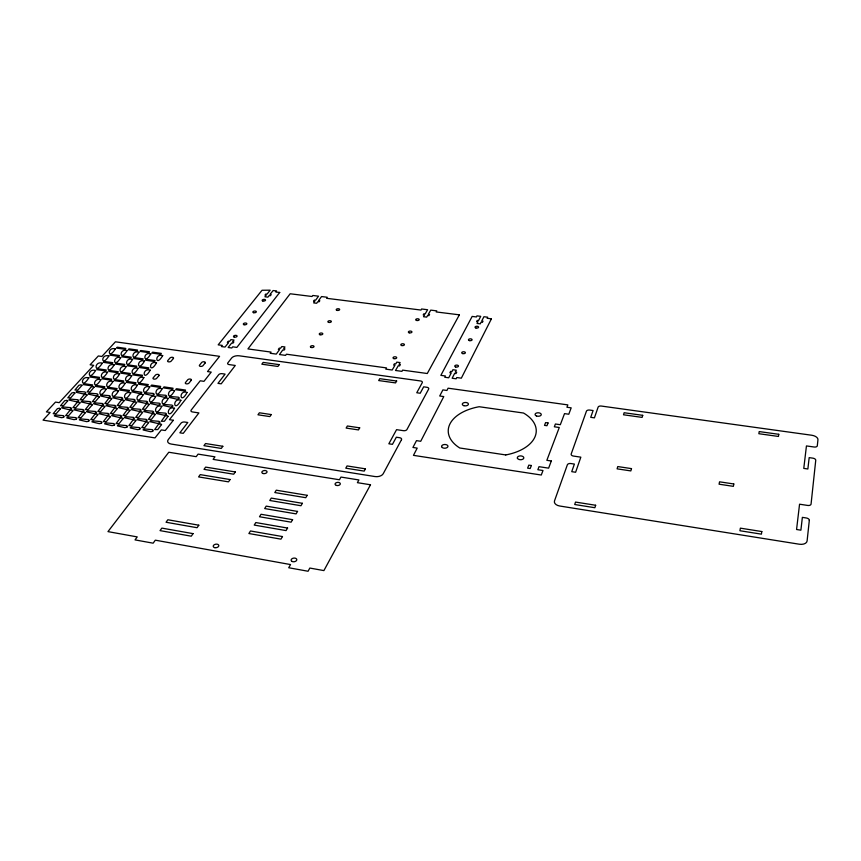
<?xml version="1.0" encoding="UTF-8"?>
<svg xmlns="http://www.w3.org/2000/svg" width="861" height="861" viewBox="0 0 861 861"><rect width="100%" height="100%" fill="white"/><g stroke="black" fill="none" stroke-linecap="round" stroke-linejoin="round"><path stroke-width="1.29" d="M809.318 520.378L807.101 540.956A7.394 4.423 10.4 0 1 799.299 544.217L559.725 506.01A6.813 4.187 2.5 0 1 554.506 500.887L567.356 464.8A2.96 1.754 2.5 0 1 570.843 463.541L574.384 464.068L571.736 471.667L575.622 472.258L580.831 457.169L573.458 456.061A2.906 1.7 2.5 0 1 571.198 453.984L586.438 411.192A2.798 1.561 2.6 0 1 589.72 410.062L593.1 410.536L590.721 417.327L594.413 417.854L598.115 407.145A2.734 1.518 2.8 0 1 601.301 406.048L811.762 435.246A6.662 3.616 8.5 0 1 817.95 439.745L817.304 445.783A3.035 1.657 8.7 0 1 814.119 447.01L806.445 445.933L803.776 468.406L807.866 468.997L809.168 457.632L812.881 458.16A3.078 1.711 9 0 1 815.744 460.291L811.062 504.072A3.218 1.862 9.8 0 1 807.683 505.439L799.557 504.202L796.565 529.504L800.891 530.182L802.366 517.364L806.294 517.978A3.272 1.916 10.1 0 1 809.318 520.378M187.128 392.422C179.938 405.929 178.238 389.42 187.128 392.422M180.896 400.268C173.588 414.001 171.899 397.233 180.896 400.268M174.535 408.265C167.12 422.213 165.441 405.176 174.535 408.265M174.589 390.603C167.26 404.046 165.721 387.622 174.589 390.603M168.089 416.358L164.376 421.255L161.308 421.298L164.957 416.154L167.109 415.637L168.089 416.358M168.261 398.417C160.824 412.075 159.296 395.393 168.261 398.417M161.545 424.581L157.757 429.564L154.668 429.607L158.381 424.365L160.555 423.849L161.545 424.581M161.814 406.37C154.259 420.243 152.741 403.303 161.814 406.37M162.137 388.763C154.679 402.13 153.301 385.803 162.137 388.763M155.271 414.432L151.504 419.307L148.447 419.35L152.16 414.227L154.313 413.71L155.271 414.432M162.697 355.615C155.432 368.034 154.27 352.859 162.697 355.615M155.723 396.534C148.146 410.116 146.779 393.542 155.723 396.534M778.764 434.299L778.452 436.452L758.853 433.718L759.208 431.576L778.764 434.299M148.63 422.611L144.788 427.573L141.71 427.616L145.487 422.407L147.661 421.879L148.63 422.611M761.813 531.549L761.415 534.154L739.922 530.742L740.374 528.148L761.813 531.549M149.179 404.455L145.423 409.223L142.409 409.266L146.101 404.25L148.232 403.744L149.179 404.455M156.519 362.825C149.147 375.439 148.006 360.027 156.519 362.825M149.749 386.933C142.162 400.225 140.935 383.995 149.749 386.933M150.234 370.165C142.754 382.984 141.634 367.335 150.234 370.165M150.793 353.903C143.41 366.259 142.399 351.17 150.793 353.903M142.56 412.473L138.729 417.327L135.683 417.37L139.45 412.268L141.602 411.752L142.56 412.473M143.249 394.661C135.543 408.179 134.338 391.69 143.249 394.661M143.873 377.592C136.275 390.614 135.177 374.729 143.873 377.592M135.823 420.62L131.927 425.549L128.859 425.603L132.691 420.405L134.865 419.888L135.823 420.62M136.619 402.539L132.809 407.296L129.796 407.339L133.552 402.345L135.683 401.85L136.619 402.539M144.54 361.082C137.05 373.631 136.049 358.305 144.54 361.082M137.405 385.136C129.688 398.363 128.612 382.23 137.405 385.136M138.169 368.39C130.571 381.132 129.591 365.57 138.169 368.39M129.903 410.525L126.029 415.357L122.994 415.4L126.815 410.331L128.967 409.814L129.903 410.525M130.818 392.842C122.983 406.274 121.928 389.882 130.818 392.842M138.933 352.224C131.421 364.526 130.549 349.512 138.933 352.224M123.08 418.629L119.13 423.547L116.074 423.59L119.97 418.424L122.144 417.908L123.08 418.629M131.722 375.783C124.006 388.731 123.058 372.931 131.722 375.783M132.594 359.381C124.985 371.866 124.135 356.626 132.594 359.381M124.102 400.677L120.228 405.413L117.236 405.456L121.046 400.483L123.177 399.988L124.102 400.677M125.179 383.296C117.333 396.447 116.418 380.401 125.179 383.296M126.147 366.646C118.42 379.335 117.591 363.859 126.147 366.646M733.809 483.968L733.368 486.347L719.075 484.194L719.548 481.826L733.809 483.968M117.3 408.631L113.361 413.431L110.337 413.484L114.222 408.426L116.364 407.92L117.3 408.631M118.506 390.959C110.542 404.326 109.638 388.031 118.506 390.959M127.127 350.567C119.507 362.793 118.764 347.866 127.127 350.567M110.38 416.692L106.377 421.589L103.331 421.632L107.281 416.487L109.455 415.971L110.38 416.692M119.614 374.018C111.769 386.89 110.972 371.188 119.614 374.018M120.712 357.681C112.974 370.101 112.264 354.947 120.712 357.681M111.704 398.761L107.776 403.465L104.794 403.508L108.658 398.568L110.789 398.073L111.704 398.761M112.985 381.488C105.02 394.575 104.246 378.614 112.985 381.488M104.816 406.672L100.823 411.45L97.81 411.504L101.749 406.467L103.89 405.961L104.816 406.672M114.179 364.924C106.333 377.538 105.645 362.147 114.179 364.924M115.374 348.909C107.647 361.082 107.044 346.23 115.374 348.909M106.226 389.118C98.143 402.41 97.39 386.212 106.226 389.118M107.571 372.253C99.607 385.071 98.95 369.444 107.571 372.253M108.884 355.991C101.038 368.347 100.468 353.279 108.884 355.991M97.81 414.701L93.752 419.565L90.706 419.608L94.721 414.496L96.895 413.98L97.81 414.701M99.338 396.889L95.367 401.57L92.385 401.613L96.314 396.695L98.445 396.2L99.338 396.889M100.866 379.69C92.773 392.713 92.138 376.849 100.866 379.69M92.364 404.756L88.317 409.524L85.314 409.567L89.307 404.562L91.46 404.057L92.364 404.756M102.276 363.202C94.312 375.751 93.763 360.458 102.276 363.202M94.021 387.289L90.061 391.873L87.112 391.916L91.029 387.095L93.128 386.611L94.021 387.289M95.593 370.499C87.499 383.253 86.983 367.712 95.593 370.499M85.271 412.753L81.16 417.596L78.136 417.639L82.204 412.548L84.367 412.032L85.271 412.753M87.047 395.016L83.022 399.676L80.051 399.73L84.034 394.822L86.154 394.338L87.047 395.016M88.801 377.904C80.59 390.851 80.095 375.084 88.801 377.904M79.987 402.851L75.886 407.597L72.894 407.64L76.941 402.657L79.094 402.152L79.987 402.851M81.87 385.47L77.867 390.033L74.929 390.076L78.889 385.276L80.999 384.792L81.87 385.47M72.808 410.805L68.643 415.626L65.619 415.669L69.741 410.611L71.915 410.094L72.808 410.805M74.821 393.165L70.742 397.804L67.782 397.847L71.807 392.971L73.938 392.476L74.821 393.165M67.675 400.957L63.52 405.682L60.539 405.725L64.64 400.763L66.792 400.268L67.675 400.957M60.41 408.878L56.191 413.678L53.178 413.721L57.353 408.674L59.527 408.168L60.41 408.878M631.5 468.621L630.833 470.913L617.089 468.847L617.789 466.565L631.5 468.621M642.726 415.336L642.112 417.391L623.504 414.787L624.15 412.742L642.726 415.336M595.651 505.256L594.876 507.721L574.707 504.514L575.525 502.071L595.651 505.256M551.309 460.99L548.629 468.147L539.018 466.684L537.856 469.719L542.99 470.504L541.278 475.024L413.463 455.351L417.198 448.118L412.936 447.462L416.487 440.638L420.717 441.284L443.77 396.577L439.713 395.995L442.888 389.893L446.924 390.464L448.097 388.193L567.829 404.896L566.936 407.253L571.177 407.845L568.787 414.227L564.525 413.624L560.328 424.71L555.41 424.01L554.344 426.787L559.273 427.497L546.853 460.312L551.309 460.99M531.366 465.51L530.172 468.535L527.621 468.147L528.815 465.123L531.366 465.51M548.048 422.955L546.961 425.721L544.507 425.377L545.605 422.6L548.048 422.955M491.416 318.818L461.335 378.173L456.782 377.548L456.136 378.797L452.143 378.248L454.64 373.405L456.007 373.588L456.707 372.232L455.351 372.049L456.298 370.198L452.908 369.735L451.95 371.586L450.594 371.403L449.883 372.759L451.25 372.942L448.721 377.785L444.75 377.236L445.406 375.988L440.864 375.364L472.162 316.417L476.424 316.956L476.994 315.869L480.729 316.331L478.512 320.583L477.231 320.421L476.596 321.627L477.887 321.788L477.026 323.445L480.255 323.854L481.105 322.197L482.397 322.358L483.021 321.153L481.729 320.992L483.936 316.73L487.681 317.192L487.122 318.279L491.416 318.818M401.474 439.723L383.231 473.711A6.533 3.918 -3.7 0 1 374.965 476.553L171.21 444.061A6.361 3.541 -9.3 0 1 168.25 439.616L181.025 423.171A2.809 1.539 -8.8 0 1 184.728 422.03L187.795 422.503L179.863 432.814L183.253 433.341L198.902 412.925L192.52 411.956A2.766 1.496 -8.4 0 1 191.185 410.084L218.672 374.718A2.648 1.399 -7.3 0 1 222.149 373.685L225.087 374.104L217.962 383.371L221.202 383.834L235.279 365.462L229.177 364.601A2.615 1.356 -7 0 1 227.831 362.911L231.652 358.004A5.758 2.981 -6.8 0 1 239.164 355.797L420.523 380.96A2.615 1.421 -2.2 0 1 422.256 382.693L416.756 392.756L420.2 393.24L423.677 386.837L426.841 387.278A2.691 1.474 -2.1 0 1 428.649 389.075L406.952 429.521A2.798 1.604 -2.8 0 1 403.443 430.683L396.566 429.661L388.838 443.792L392.455 444.341L396.329 437.216L399.633 437.711A2.841 1.647 -2.9 0 1 401.474 439.723M370.499 484.775L323.897 570.595L309.842 568.056L308.055 571.252L288.715 567.743L290.544 564.568L155.314 540.17L153.15 543.183L135.026 539.901L137.233 536.909L107.969 531.624L168.788 452.24L196.2 456.664L198.073 454.113L214.959 456.825L213.13 459.387L339.438 479.76L340.978 477.069L358.908 479.954L357.401 482.666L370.499 484.775M459.376 314.835L427.282 373.513L402.625 370.133L401.926 371.349L395.511 370.478L398.288 365.721L399.612 365.903L400.387 364.569L399.063 364.386L400.117 362.578L396.803 362.137L395.748 363.934L394.413 363.762L393.638 365.086L394.962 365.268L392.175 370.015L385.782 369.143L386.514 367.916L286.422 354.205L285.583 355.378L279.47 354.538L282.774 349.975L284.044 350.147L284.969 348.877L283.7 348.705L284.959 346.961L281.805 346.542L280.535 348.274L279.276 348.102L278.34 349.372L279.61 349.544L276.284 354.097L270.193 353.268L271.054 352.095L247.925 348.92L290.168 293.773L312.037 296.496L312.791 295.474L318.538 296.184L315.61 300.198L314.405 300.048L313.565 301.189L314.771 301.339L313.641 302.9L316.654 303.276L317.795 301.716L319 301.867L319.829 300.726L318.624 300.575L321.54 296.55L327.298 297.271L326.567 298.304L420.986 310.057L421.621 308.991L427.616 309.734L425.162 313.91L423.903 313.748L423.203 314.932L424.473 315.094L423.515 316.719L426.679 317.117L427.626 315.492L428.886 315.653L429.574 314.459L428.315 314.308L430.758 310.121L436.785 310.875L436.172 311.94L459.376 314.835M365.441 468.836L364.181 471.107L345.778 468.18L347.069 465.93L365.441 468.836M396.652 381.025L395.565 382.908L378.679 380.551L379.798 378.679L396.652 381.025M359.694 427.842L358.477 429.919L346.133 428.068L347.381 425.991L359.694 427.842M282.483 536.564L280.934 539.147L248.883 533.529L250.497 530.979L282.483 536.564M287.585 528.051L286.056 530.591L254.232 525.07L255.825 522.562L287.585 528.051M292.6 519.678L291.104 522.175L259.495 516.751L261.055 514.275L292.6 519.678M297.54 511.423L296.066 513.888L264.671 508.56L266.21 506.128L297.54 511.423M302.405 503.308L300.952 505.73L269.773 500.489L271.29 498.099L302.405 503.308M307.194 495.312L305.763 497.701L274.799 492.557L276.284 490.2L307.194 495.312M193.047 533.637L191.293 536.199L160.038 530.624L161.846 528.105L193.047 533.637M198.816 525.199L197.094 527.718L166.055 522.25L167.841 519.764L198.816 525.199M230.081 479.555L228.499 481.859L198.59 476.908L200.226 474.626L230.081 479.555M235.29 471.946L233.729 474.217L204.014 469.353L205.628 467.103L235.29 471.946M271.258 414.571L269.87 416.584L257.966 414.798L259.376 412.785L271.258 414.571M222.838 446.278L221.299 448.43L203.949 445.675L205.521 443.533L222.838 446.278M279.222 364.644L277.92 366.452L261.83 364.203L263.154 362.406L279.222 364.644M279.707 292.471L236.861 347.403L232.707 346.832L231.792 347.995L228.143 347.489L231.684 343.012L232.922 343.184L233.912 341.925L232.674 341.763L234.02 340.052L230.92 339.632L229.575 341.343L228.337 341.171L227.336 342.42L228.574 342.592L225.033 347.058L221.406 346.563L222.321 345.412L218.177 344.852L262.035 290.265L270.182 290.179L267.05 294.128L265.866 293.978L264.973 295.097L266.157 295.248L264.94 296.776L267.9 297.153L269.116 295.614L270.3 295.764L271.183 294.645L269.999 294.494L273.12 290.544L276.564 290.964L275.768 291.976L279.707 292.471M173.33 420.276L165.258 430.522L161.33 429.908L155.002 437.905L43.05 420.136L50.132 412.473L46.397 411.892L55.502 402.087L59.205 402.657L93.698 365.333L90.114 364.806L98.326 355.959L101.889 356.465L115.428 341.806L219.577 356.336L207.512 371.565L211.236 372.103L203.971 381.337L200.215 380.788L169.434 419.673L173.33 420.276M191.217 380.336L189.022 383.07A1.97 1.033 -8.2 0 1 186.428 383.845A1.97 1.033 -8.2 0 1 185.481 382.553L187.687 379.819A1.959 1.022 -8.1 0 1 190.27 379.055A1.959 1.022 -8.1 0 1 191.217 380.336M205.122 363.008L203.013 365.645A1.926 1.001 -7.7 0 1 200.473 366.388A1.926 1.001 -7.7 0 1 199.526 365.15L201.646 362.524A1.916 0.99 -7.6 0 1 204.175 361.781A1.916 0.99 -7.6 0 1 205.122 363.008M158.93 375.644L156.648 378.345A1.959 1.012 -8.9 0 1 154.044 379.109A1.959 1.012 -8.9 0 1 153.161 377.839L155.443 375.138A1.959 1.012 -8.8 0 1 158.037 374.374A1.959 1.012 -8.8 0 1 158.93 375.644M173.362 358.52L171.167 361.125A1.916 0.979 -8.3 0 1 168.627 361.857A1.916 0.979 -8.3 0 1 167.744 360.641L169.94 358.036A1.916 0.979 -8.2 0 1 172.469 357.304A1.916 0.979 -8.2 0 1 173.362 358.52M152.451 431.415L150.621 431.727L143.163 429.962A1.991 1.087 -9.8 0 1 144.013 428.907L152.3 429.628L153.29 430.371A2.002 1.098 -9.7 0 1 152.451 431.415M139.504 429.381L137.674 429.682L130.269 427.928A1.991 1.076 -10.1 0 1 131.13 426.884L139.385 427.594L140.354 428.337A1.991 1.087 -10 0 1 139.504 429.381M159.113 423.074L157.305 423.375L149.9 421.642A1.98 1.076 -9.6 0 1 150.729 420.62L158.962 421.32L159.942 422.051A1.98 1.076 -9.4 0 1 159.113 423.074M146.262 421.083L144.454 421.384L137.103 419.662A1.97 1.065 -9.8 0 1 137.943 418.629L146.133 419.329L147.102 420.05A1.98 1.065 -9.7 0 1 146.262 421.083M165.678 414.884L163.881 415.174L156.519 413.484A1.959 1.055 -9.3 0 1 157.348 412.473L165.506 413.151L166.485 413.872A1.959 1.055 -9.2 0 1 165.667 414.884M152.914 412.925L151.127 413.215L143.819 411.526A1.959 1.044 -9.5 0 1 144.648 410.525L152.774 411.203L153.732 411.913A1.959 1.055 -9.4 0 1 152.914 412.925M172.125 406.812L170.349 407.102L163.041 405.434A1.937 1.033 -9 0 1 163.848 404.444L171.952 405.111L172.921 405.811A1.937 1.044 -8.9 0 1 172.125 406.812M126.632 427.357L124.802 427.659L117.451 425.904A1.991 1.076 -10.4 0 1 118.323 424.871L126.535 425.582L127.493 426.313A1.991 1.076 -10.3 0 1 126.632 427.357M159.457 404.896L157.681 405.187L150.427 403.518A1.937 1.033 -9.3 0 1 151.245 402.539L159.307 403.196L160.264 403.895A1.937 1.033 -9.2 0 1 159.457 404.896M178.496 398.847L176.731 399.138L169.477 397.502A1.916 1.022 -8.8 0 1 170.263 396.523L178.302 397.179L179.282 397.868A1.926 1.022 -8.6 0 1 178.496 398.847M113.824 425.334L112.005 425.635L104.698 423.903A1.991 1.065 -10.6 0 1 105.58 422.869L113.76 423.569L114.696 424.301A1.991 1.065 -10.5 0 1 113.824 425.334M133.487 419.092L131.679 419.393L124.371 417.682A1.97 1.055 -10.1 0 1 125.222 416.659L133.38 417.348L134.327 418.069A1.97 1.055 -10 0 1 133.477 419.092M101.092 423.332L99.273 423.634L92.009 421.901A1.991 1.055 -10.9 0 1 92.902 420.878L101.049 421.578L101.975 422.31A1.991 1.065 -10.8 0 1 101.092 423.332M184.738 391.023L175.784 389.699A1.905 1.001 -8.5 0 1 176.57 388.741L185.513 390.065A1.905 1.012 -8.4 0 1 184.738 391.023M120.766 417.122L118.969 417.413L111.704 415.712A1.97 1.044 -10.3 0 1 112.576 414.701L120.691 415.379L121.627 416.1A1.97 1.055 -10.2 0 1 120.766 417.122M140.225 410.977L138.438 411.267L131.173 409.588A1.948 1.044 -9.8 0 1 132.013 408.588L140.106 409.266L141.053 409.976A1.959 1.044 -9.7 0 1 140.225 410.977M108.131 415.153L106.323 415.454L99.112 413.754A1.97 1.044 -10.6 0 1 99.994 412.742L108.066 413.42L109.003 414.141A1.97 1.044 -10.5 0 1 108.131 415.153M127.6 409.04L125.814 409.33L118.603 407.662A1.948 1.033 -10.1 0 1 119.453 406.661L127.514 407.328L128.45 408.039A1.948 1.033 -9.9 0 1 127.6 409.04M146.854 402.98L145.089 403.271L137.868 401.624A1.937 1.022 -9.5 0 1 138.696 400.634L146.725 401.301L147.683 401.99A1.937 1.022 -9.4 0 1 146.854 402.98M165.915 396.964L164.16 397.255L156.95 395.619A1.916 1.012 -9 0 1 157.746 394.65L165.753 395.296L166.711 395.995A1.916 1.022 -8.9 0 1 165.915 396.964M134.327 401.086L132.562 401.377L125.383 399.73A1.937 1.012 -9.8 0 1 126.223 398.751L134.219 399.407L135.155 400.096A1.937 1.022 -9.7 0 1 134.327 401.086M153.409 395.091L151.654 395.382L144.487 393.757A1.916 1.012 -9.3 0 1 145.294 392.788L153.269 393.434L154.216 394.123A1.916 1.012 -9.2 0 1 153.409 395.091M88.425 421.341L86.617 421.642L79.395 419.92A1.991 1.055 -11.1 0 1 80.299 418.898L88.414 419.587L89.329 420.319A1.991 1.055 -11 0 1 88.425 421.341M172.254 389.183L163.342 387.87A1.905 1.001 -8.8 0 1 164.139 386.912L173.029 388.225A1.905 1.001 -8.6 0 1 172.254 389.183M140.956 393.229L139.213 393.52L132.088 391.906A1.916 1.001 -9.5 0 1 132.906 390.937L141.774 392.261A1.916 1.001 -9.4 0 1 140.956 393.229M75.833 419.361L74.024 419.651L66.857 417.94A1.991 1.044 -11.3 0 1 67.771 416.928L75.843 417.617L76.747 418.338A1.991 1.044 -11.2 0 1 75.833 419.361M159.834 387.342L150.966 386.04A1.894 0.99 -9 0 1 151.773 385.082L160.62 386.395A1.894 0.99 -8.9 0 1 159.834 387.342M95.549 413.205L93.752 413.495L86.584 411.806A1.97 1.033 -10.8 0 1 87.478 410.805L95.517 411.483L96.432 412.193A1.97 1.033 -10.7 0 1 95.549 413.205M115.051 407.113L113.265 407.404L106.097 405.735A1.948 1.022 -10.3 0 1 106.958 404.745L114.976 405.413L115.901 406.123A1.948 1.033 -10.2 0 1 115.051 407.113M147.468 385.524L138.653 384.221A1.894 0.979 -9.3 0 1 139.471 383.274L148.275 384.566A1.894 0.99 -9.1 0 1 147.468 385.524M83.043 411.257L81.246 411.547L74.132 409.868A1.97 1.022 -11 0 1 75.025 408.867L83.033 409.545L83.937 410.256A1.97 1.033 -10.9 0 1 83.043 411.257M102.567 405.197L100.78 405.488L93.655 403.831A1.948 1.022 -10.5 0 1 94.538 402.84L102.513 403.508L103.428 404.207A1.948 1.022 -10.4 0 1 102.567 405.197M121.864 399.192L120.088 399.482L112.974 397.847A1.926 1.012 -10 0 1 113.824 396.867L121.778 397.524L122.703 398.212A1.926 1.012 -9.9 0 1 121.864 399.192M90.147 403.292L88.36 403.583L81.289 401.936A1.948 1.012 -10.7 0 1 82.172 400.946L90.125 401.613L91.018 402.302A1.948 1.012 -10.6 0 1 90.147 403.292M109.465 397.319L107.7 397.599L100.619 395.974A1.926 1.001 -10.3 0 1 101.48 395.005L109.401 395.651L110.316 396.34A1.926 1.001 -10.1 0 1 109.465 397.319M128.58 391.378L119.754 390.055A1.916 0.99 -9.8 0 1 120.594 389.097L129.408 390.42A1.916 1.001 -9.6 0 1 128.58 391.378M63.305 417.391L61.497 417.682L54.372 415.981A1.98 1.033 -11.5 0 1 55.298 414.97L63.337 415.648L64.231 416.369A1.98 1.033 -11.4 0 1 63.305 417.391M97.132 395.447L95.367 395.726L88.328 394.112A1.926 0.99 -10.5 0 1 89.2 393.143L97.089 393.789L97.993 394.478A1.926 1.001 -10.4 0 1 97.132 395.447M116.267 389.538L107.485 388.225A1.916 0.99 -10 0 1 108.335 387.267L117.107 388.58A1.916 0.99 -9.9 0 1 116.267 389.538M135.177 383.705L126.416 382.402A1.894 0.979 -9.5 0 1 127.234 381.466L135.995 382.758A1.894 0.979 -9.4 0 1 135.177 383.705M70.613 409.319L68.815 409.61L61.734 407.942A1.97 1.022 -11.2 0 1 62.649 406.952L70.624 407.619L71.517 408.329A1.97 1.022 -11.1 0 1 70.613 409.319M104.02 387.708L95.28 386.395A1.905 0.979 -10.2 0 1 96.141 385.448L104.87 386.75A1.905 0.979 -10.1 0 1 104.02 387.708M122.951 381.897L114.233 380.605A1.894 0.969 -9.7 0 1 115.062 379.669L123.78 380.949A1.894 0.979 -9.6 0 1 122.951 381.897M141.656 376.182L132.938 374.912A1.873 0.958 -9.3 0 1 133.756 373.986L142.452 375.256A1.873 0.969 -9.1 0 1 141.656 376.182M77.791 401.398L76.016 401.689L68.977 400.042A1.948 1.001 -11 0 1 69.881 399.063L77.791 399.719L78.674 400.419A1.948 1.001 -10.9 0 1 77.791 401.398M110.789 380.099L102.115 378.818A1.894 0.969 -10 0 1 102.954 377.882L111.618 379.163A1.894 0.969 -9.8 0 1 110.789 380.099M129.505 374.417L120.841 373.147A1.873 0.958 -9.5 0 1 121.659 372.221L130.312 373.491A1.873 0.958 -9.4 0 1 129.505 374.417M148.027 368.777L139.374 367.529A1.862 0.947 -9 0 1 140.171 366.614L148.813 367.862A1.862 0.947 -8.9 0 1 148.027 368.777M84.862 393.585L83.097 393.875L76.112 392.261A1.926 0.99 -10.7 0 1 76.995 391.303L84.852 391.938L85.734 392.627A1.926 0.99 -10.6 0 1 84.862 393.585M117.419 372.652L108.809 371.392A1.873 0.947 -9.7 0 1 109.638 370.467L118.248 371.726A1.873 0.958 -9.6 0 1 117.419 372.652M135.963 367.034L127.353 365.796A1.862 0.947 -9.2 0 1 128.16 364.892L136.759 366.129A1.862 0.947 -9.1 0 1 135.963 367.034M154.313 361.459L145.724 360.242A1.84 0.936 -8.8 0 1 146.51 359.338L155.088 360.565A1.84 0.936 -8.7 0 1 154.313 361.459M91.836 385.879L83.151 384.576A1.905 0.969 -10.4 0 1 84.012 383.629L92.697 384.932A1.905 0.979 -10.3 0 1 91.836 385.879M123.962 365.312L115.396 364.074A1.851 0.936 -9.5 0 1 116.213 363.17L124.77 364.397A1.862 0.936 -9.4 0 1 123.962 365.312M142.334 359.758L133.789 358.542A1.84 0.926 -9 0 1 134.574 357.649L143.12 358.854A1.84 0.926 -8.9 0 1 142.334 359.758M160.49 354.269L151.966 353.075A1.83 0.915 -8.6 0 1 152.731 352.192L161.255 353.387A1.83 0.926 -8.4 0 1 160.49 354.269M98.681 378.313L90.05 377.032A1.894 0.958 -10.2 0 1 90.911 376.106L99.532 377.376A1.894 0.958 -10.1 0 1 98.681 378.313M130.409 358.058L121.907 356.841A1.84 0.926 -9.2 0 1 122.714 355.959L131.206 357.164A1.84 0.926 -9.1 0 1 130.409 358.058M148.598 352.601L140.106 351.406A1.83 0.915 -8.8 0 1 140.881 350.524L149.362 351.719A1.83 0.915 -8.7 0 1 148.598 352.601M105.408 370.897L96.83 369.638A1.873 0.947 -9.9 0 1 97.67 368.723L106.237 369.972A1.873 0.947 -9.8 0 1 105.408 370.897M136.759 350.933L128.311 349.738A1.819 0.904 -9 0 1 129.096 348.866L137.534 350.05A1.819 0.915 -8.9 0 1 136.759 350.933M112.016 363.59L103.503 362.363A1.851 0.926 -9.7 0 1 104.332 361.459L112.834 362.685A1.851 0.936 -9.6 0 1 112.016 363.59M118.56 356.368L110.09 355.162A1.84 0.915 -9.4 0 1 110.908 354.28L119.356 355.475A1.84 0.915 -9.3 0 1 118.56 356.368M124.974 349.275L116.569 348.092A1.819 0.904 -9.2 0 1 117.365 347.22L125.771 348.404A1.819 0.904 -9.1 0 1 124.974 349.275M505.751 454.942L459.752 447.989A44.019 25.313 -0.1 0 1 479.168 406.726L523.531 413.032A44.019 25.313 -0.1 0 1 505.751 454.942M517.418 458.127L517.353 458.009A3.24 1.916 0.9 0 1 521.744 456.039A3.24 1.916 0.9 0 1 522.724 459.279A3.24 1.916 0.9 0 1 517.429 458.246L517.418 458.127M441.628 446.655L441.585 446.536A3.186 1.862 -1.5 0 1 446.041 444.62A3.186 1.862 -1.5 0 1 446.762 447.774A3.186 1.862 -1.5 0 1 441.639 446.773L441.628 446.655M455.663 366.969A1.873 1.001 -1.3 0 0 458.482 366.076A1.873 1.001 -1.3 0 0 455.695 365.236A1.873 1.001 -1.3 0 0 455.663 366.969M462.615 353.58A1.84 0.969 -1.1 0 0 465.392 352.709A1.84 0.969 -1.1 0 0 462.637 351.901A1.84 0.969 -1.1 0 0 462.615 353.58M469.363 340.59A1.819 0.947 -0.9 0 0 472.097 339.74A1.819 0.947 -0.9 0 0 469.374 338.954A1.819 0.947 -0.9 0 0 469.363 340.59M475.918 327.976A1.787 0.915 -0.8 0 0 478.598 327.148A1.787 0.915 -0.8 0 0 475.918 326.384A1.787 0.915 -0.8 0 0 475.918 327.976M234.192 337.071A1.797 0.904 -6.6 0 0 237.076 336.242A1.797 0.904 -6.6 0 0 234.644 335.467A1.797 0.904 -6.6 0 0 234.192 337.071M243.997 324.705A1.776 0.883 -6.3 0 0 246.838 323.887A1.776 0.883 -6.3 0 0 244.427 323.144A1.776 0.883 -6.3 0 0 243.997 324.705M253.532 312.672A1.744 0.861 -6 0 0 256.32 311.886A1.744 0.861 -6 0 0 253.93 311.155A1.744 0.861 -6 0 0 253.532 312.672M262.799 300.973A1.722 0.839 -5.7 0 0 265.532 300.209A1.722 0.839 -5.7 0 0 263.175 299.51A1.722 0.839 -5.7 0 0 262.799 300.973M292.18 561.49A2.852 1.83 -7.3 0 0 296.765 559.994A2.852 1.83 -7.3 0 0 292.944 558.272A2.852 1.83 -7.3 0 0 292.18 561.49M336.414 485.432A2.637 1.593 -5.1 0 0 340.321 483.785A2.637 1.593 -5.1 0 0 336.328 482.677A2.637 1.593 -5.1 0 0 336.414 485.432M214.873 547.682A2.82 1.765 -9.8 0 0 218.802 545.465A2.82 1.765 -9.8 0 0 214.367 544.669A2.82 1.765 -9.8 0 0 214.873 547.682M263.111 473.518A2.615 1.539 -7.3 0 0 267.039 471.882A2.615 1.539 -7.3 0 0 263.154 470.838A2.615 1.539 -7.3 0 0 263.111 473.518M336.942 310.369A1.744 0.872 -4.1 0 0 339.664 309.583A1.744 0.872 -4.1 0 0 337.2 308.851A1.744 0.872 -4.1 0 0 336.942 310.369M328.59 322.38A1.765 0.893 -4.3 0 0 331.356 321.573A1.765 0.893 -4.3 0 0 328.859 320.83A1.765 0.893 -4.3 0 0 328.59 322.38M320.001 334.735A1.797 0.915 -4.6 0 0 322.81 333.907A1.797 0.915 -4.6 0 0 320.292 333.142A1.797 0.915 -4.6 0 0 320.001 334.735M311.155 347.467A1.819 0.947 -4.9 0 0 314.017 346.606A1.819 0.947 -4.9 0 0 311.456 345.81A1.819 0.947 -4.9 0 0 311.155 347.467M416.53 320.453A1.765 0.893 -2.2 0 0 419.232 319.646A1.765 0.893 -2.2 0 0 416.638 318.893A1.765 0.893 -2.2 0 0 416.53 320.453M409.201 332.809A1.797 0.926 -2.4 0 0 411.945 331.98A1.797 0.926 -2.4 0 0 409.319 331.205A1.797 0.926 -2.4 0 0 409.201 332.809M401.646 345.53A1.819 0.947 -2.6 0 0 404.433 344.669A1.819 0.947 -2.6 0 0 401.786 343.883A1.819 0.947 -2.6 0 0 401.646 345.53M393.864 358.628A1.851 0.979 -2.9 0 0 396.706 357.745A1.851 0.979 -2.9 0 0 394.015 356.928A1.851 0.979 -2.9 0 0 393.864 358.628M463.853 405.671A3.046 1.7 -1 0 0 468.416 404.132A3.046 1.7 -1 0 0 463.831 402.711A3.046 1.7 -1 0 0 463.853 405.671M536.521 415.981A3.1 1.754 1.2 0 0 541.268 414.615A3.1 1.754 1.2 0 0 536.704 412.957A3.1 1.754 1.2 0 0 536.521 415.981"/></g></svg>
